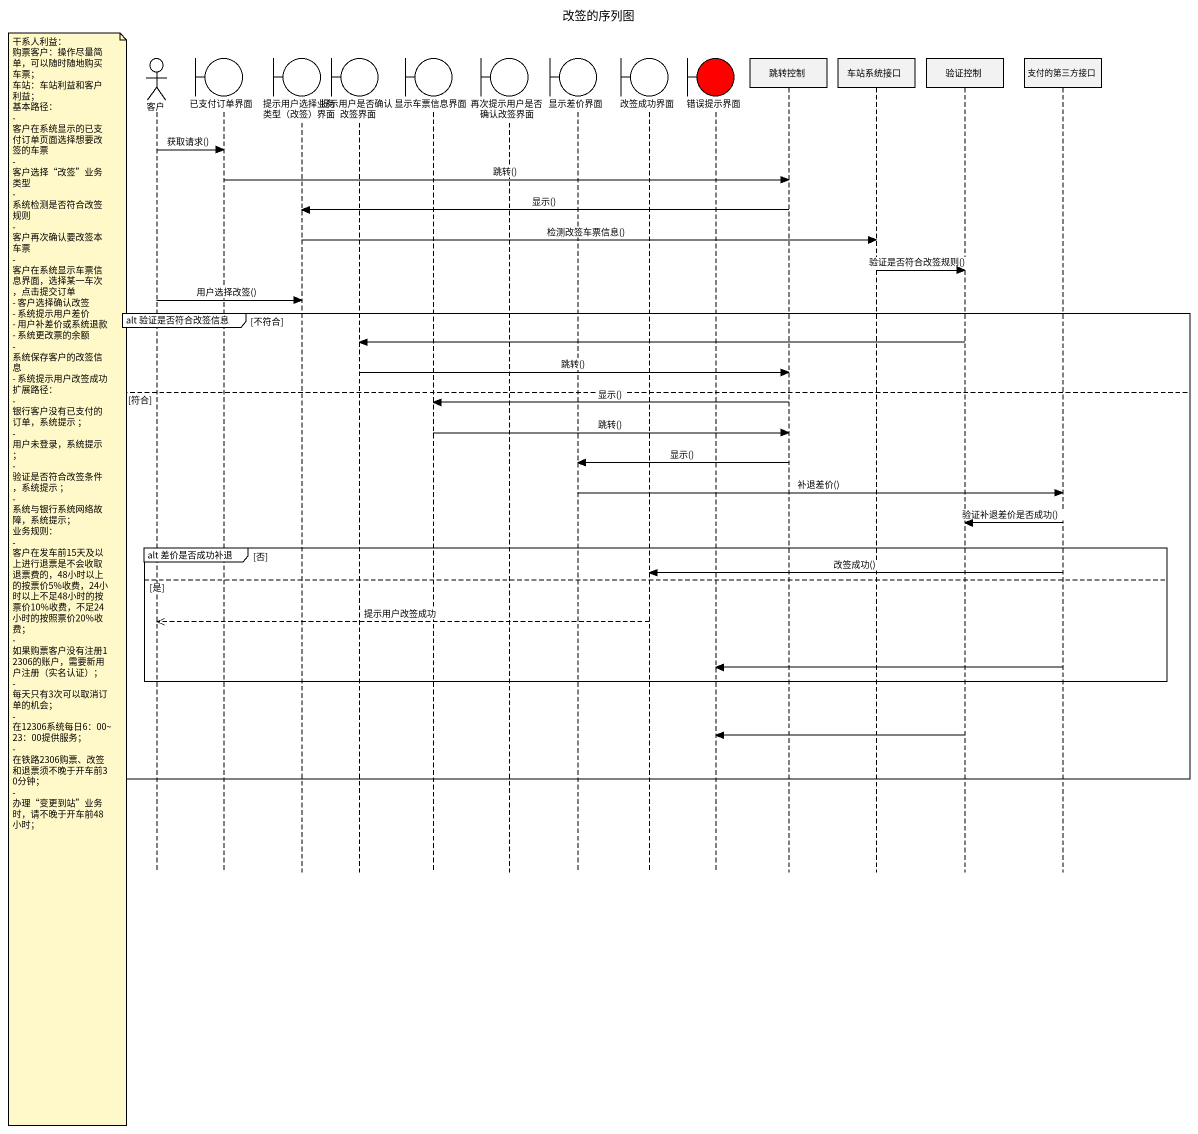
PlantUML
@startuml
title 改签的序列图
hide footbox
actor 客户
boundary 已支付订单界面
boundary "提示用户选择业务类型（改签）界面" as 提示用户选择业务类型_改签_界面
boundary 提示用户是否确认改签界面
boundary 显示车票信息界面
boundary 再次提示用户是否确认改签界面
boundary 显示差价界面
boundary 改签成功界面
boundary 错误提示界面 #FF0000
participant 跳转控制
participant 车站系统接口
participant 验证控制
participant 支付的第三方接口

客户 -> 已支付订单界面 : 获取请求()
已支付订单界面 -> 跳转控制 : 跳转()
跳转控制 -> 提示用户选择业务类型_改签_界面 : 显示()
提示用户选择业务类型_改签_界面 -> 车站系统接口 : 检测改签车票信息()
车站系统接口 -> 验证控制 : 验证是否符合改签规则()
客户 -> 提示用户选择业务类型_改签_界面 : 用户选择改签()
group alt 验证是否符合改签信息 [不符合]
  验证控制 -> 提示用户是否确认改签界面
  提示用户是否确认改签界面 -> 跳转控制 : 跳转()
else 符合
  跳转控制 -> 显示车票信息界面 : 显示()
  显示车票信息界面 -> 跳转控制 : 跳转()
  跳转控制 -> 显示差价界面 : 显示()
  显示差价界面 -> 支付的第三方接口 : 补退差价()
  支付的第三方接口 -> 验证控制 : 验证补退差价是否成功()
  group alt 差价是否成功补退 [否]
    支付的第三方接口 -> 改签成功界面 : 改签成功()
    note left of 客户
      干系人利益：
      购票客户：操作尽量简单，可以随时随地购买车票；
      车站：车站利益和客户利益；
      基本路径：
      - 客户在系统显示的已支付订单页面选择想要改签的车票
      - 客户选择“改签”业务类型
      - 系统检测是否符合改签规则
      - 客户再次确认要改签本车票
      - 客户在系统显示车票信息界面，选择某一车次，点击提交订单
      - 客户选择确认改签
      - 系统提示用户差价
      - 用户补差价或系统退款
      - 系统更改票的余额
      - 系统保存客户的改签信息
      - 系统提示用户改签成功
      扩展路径：
      - 银行客户没有已支付的订单，系统提示 ；
      - 用户未登录，系统提示；
      - 验证是否符合改签条件，系统提示 ；
      - 系统与银行系统网络故障，系统提示；
      业务规则：
      - 客户在发车前15天及以上进行退票是不会收取退票费的，48小时以上的按票价5%收费，24小时以上不足48小时的按票价10%收费，不足24小时的按照票价20%收费；
      - 如果购票客户没有注册12306的账户，需要新用户注册（实名认证）；
      - 每天只有3次可以取消订单的机会；
      - 在12306系统每日6：00~23：00提供服务；
      - 在铁路2306购票、改签和退票须不晚于开车前30分钟；
      - 办理“变更到站”业务时，请不晚于开车前48小时；
    end note
  else 是
    改签成功界面 -->> 客户 : 提示用户改签成功
    支付的第三方接口 -> 错误提示界面
  end
  验证控制 -> 错误提示界面
end
@enduml
